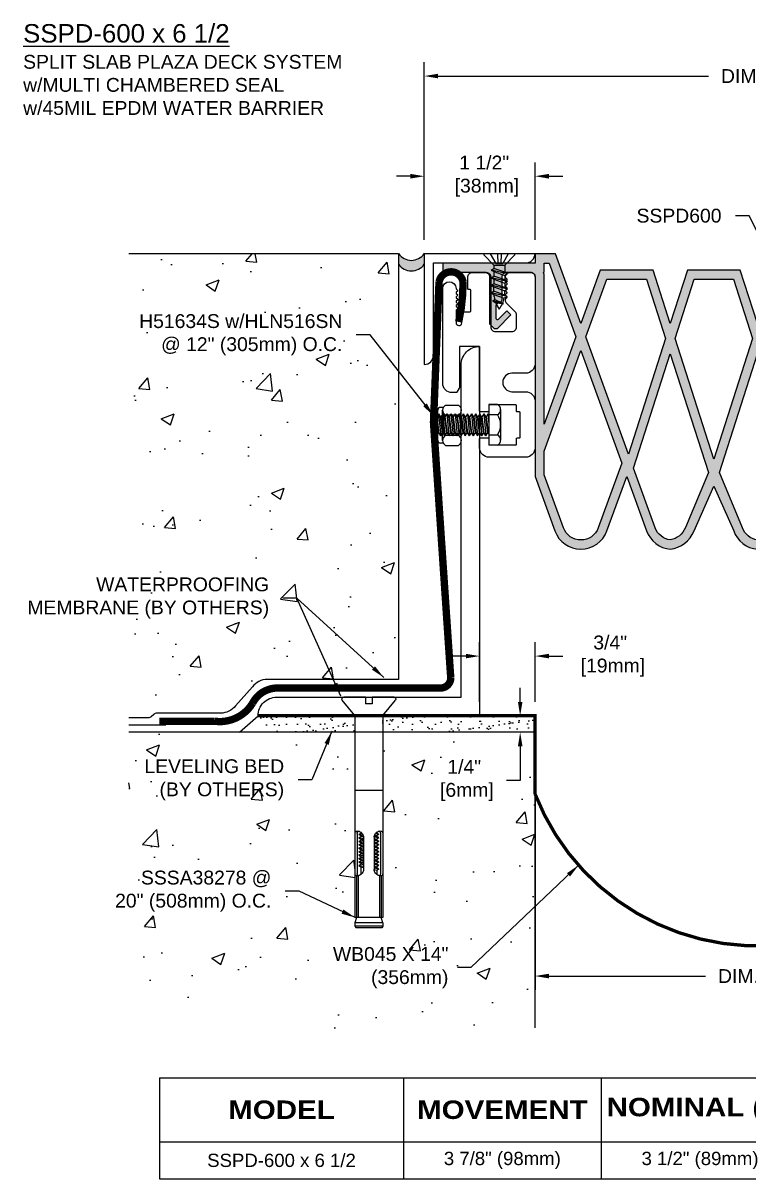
# Model space of a CAD drawing. Header units: inches. Extents: x -1.4 to 47.3, y -12.5 to 3.3.
# Drawn here: x -1.43 to 8.4, y -12.53 to 3.12 of the extents above; entities that cross this region are included whole.
import ezdxf

# ---------------------------------------------------------------- set-up
doc = ezdxf.new("R2010")
doc.units = ezdxf.units.IN
doc.header["$MEASUREMENT"] = 0
for name, color, linetype in [('Anchors', 4, 'Continuous'), ('Conditions', 1, 'Continuous'), ('Dimensions', 3, 'Continuous'), ('Fillers', 2, 'Continuous'), ('Metals', 7, 'Continuous'), ('Seal', 5, 'Continuous'), ('Text', 2, 'Continuous')]:
    doc.layers.add(name, color=color, linetype=linetype)
doc.styles.add('ARIAL', font='arial.ttf')
doc.dimstyles.new('Arial', dxfattribs={"dimscale": 1.5, "dimtxt": 0.125, "dimasz": 0.125, "dimexe": 0.125, "dimexo": 0.125, "dimgap": 0.125, "dimtad": 0, "dimtih": 1, "dimtoh": 1, "dimdec": 4, "dimzin": 0, "dimdsep": 46, "dimlunit": 4, "dimtxsty": 'ARIAL', "dimcen": 0.125, "dimadec": 0, "dimazin": 0, "dimtfac": 1, "dimtdec": 4, "dimtofl": 0, "dimtmove": 0, "dimatfit": 3, "dimfxl": 0, "dimfrac": 2, "dimtolj": 1, "dimtzin": 0, "dimarcsym": 0})
pattern_1 = [(37.5, (-4.8217, -10.52077), (-0.0062993, 0.1926824), [0, -0.152, 0, -0.17, 0, -0.1625]), (7.5, (-4.8217, -10.52077), (0.1769777, 0.2822146), [0, -0.082, 0, -0.137, 0, -0.0525]), (327.5, (-4.9447, -10.52077), (0.3114142, 0.000566), [0, -0.05, 0, -0.18, 0, -0.235]), (317.5, (-4.9447, -10.52077), (0.3006127, 0.0877676), [0, -0.025, 0, -0.118, 0, -0.135])]

# ---------------------------------------------------------------- blocks, each defined once
blk = doc.blocks.new('PLZ1')
blk.add_lwpolyline([(0.265, 0, -0.414214), (0.275, -0.01), (0.275, -0.56, 0.131652), (0.276, -0.565), (0.308, -0.62, 0.267949), (0.317, -0.625), (0.375, -0.625, 0.414214), (0.5, -0.5), (0.5, 0.785, 1), (0.32, 0.785, -0.198912), (0.317, 0.778), (0.301, 0.762, 0.414214), (0.301, 0.748), (0.317, 0.732, -0.198912), (0.32, 0.725, -0.198912), (0.317, 0.718), (0.301, 0.702, 0.414214), (0.301, 0.688), (0.317, 0.672, -0.198912), (0.32, 0.665, -0.198912), (0.317, 0.658), (0.301, 0.642, 0.414214), (0.301, 0.628), (0.317, 0.612, -0.198912), (0.32, 0.605, -0.198912), (0.317, 0.598), (0.301, 0.582, 0.414214), (0.301, 0.568), (0.317, 0.552, -0.198912), (0.32, 0.545, -0.198912), (0.317, 0.538), (0.301, 0.522, 0.414214), (0.301, 0.508), (0.317, 0.492, -0.198912), (0.32, 0.485), (0.32, 0.322, -0.93609), (0.24, 0.317), (0.221, 0.461, 0.376062), (0.211, 0.47), (0.13, 0.47, -0.414214), (0.12, 0.48), (0.12, 0.76, -0.414214), (0.13, 0.77), (0.15, 0.77, 0.414214), (0.16, 0.78), (0.16, 0.937, 0.414214), (0.097, 1), (-0.088, 1, 0.414214), (-0.15, 0.937), (-0.15, 0.262, -0.414214), (-0.213, 0.2), (-0.438, 0.2, -0.414214), (-0.5, 0.262), (-0.5, 0.424, -0.198912), (-0.482, 0.468), (-0.368, 0.582, 0.198912), (-0.35, 0.626), (-0.35, 0.637, 0.198912), (-0.353, 0.645), (-0.369, 0.66, -0.414214), (-0.369, 0.675), (-0.353, 0.69, 0.198912), (-0.35, 0.697, 0.198912), (-0.353, 0.705), (-0.369, 0.72, -0.414214), (-0.369, 0.735), (-0.353, 0.75, 0.198912), (-0.35, 0.757, 0.198912), (-0.353, 0.765), (-0.369, 0.78, -0.414214), (-0.369, 0.795), (-0.353, 0.81, 0.198912), (-0.35, 0.817, 0.198912), (-0.353, 0.825), (-0.369, 0.84, -0.414214), (-0.369, 0.855), (-0.353, 0.87, 0.198912), (-0.35, 0.877, 0.198912), (-0.353, 0.885), (-0.369, 0.9, -0.414214), (-0.369, 0.915), (-0.353, 0.93, 0.198912), (-0.35, 0.937, 0.414214), (-0.413, 1), (-0.688, 1, 0.414214), (-0.75, 0.937), (-0.75, -0.238, 0.414214), (-0.625, -0.363), (-0.438, -0.363, -1), (-0.438, -0.613), (-0.625, -0.613, 0.414214), (-0.75, -0.737), (-0.75, -1.375, 0.414214), (-0.625, -1.5), (-0.125, -1.5, 0.414214), (0, -1.375), (0, -1.248, 0.414214), (-0.01, -1.238), (-0.115, -1.238, 0.414214), (-0.125, -1.248), (-0.125, -1.323, -0.414214), (-0.135, -1.333), (-0.49, -1.333, -0.414214), (-0.5, -1.323), (-0.5, -1.248, 0.414214), (-0.51, -1.238), (-0.54, -1.238, -0.414214), (-0.55, -1.228), (-0.55, -0.898, -0.414214), (-0.54, -0.888), (-0.51, -0.888, 0.414214), (-0.5, -0.878), (-0.5, -0.803, -0.414214), (-0.49, -0.793), (-0.135, -0.793, -0.414214), (-0.125, -0.803), (-0.125, -0.878, 0.414214), (-0.115, -0.888), (-0.01, -0.888, 0.414214), (0, -0.878), (0, -0.01, -0.414214), (0.01, 0)], format="xyb", close=True)
blk = doc.blocks.new('*D4')
at = {"layer": 'Defpoints', "color": 0}
for p in [(4, 1.049), (4, 0), (5.5, 0)]:
    blk.add_point(p, dxfattribs=at)
at = {"layer": 'Dimensions', "color": 0, "lineweight": -2}
for p, q in [((4, 0.187), (4, 1.236)), ((5.5, 0.187), (5.5, 1.236)), ((3.812, 1.049), (3.625, 1.049)), ((5.687, 1.049), (5.875, 1.049))]:
    blk.add_line(p, q, dxfattribs=at)
at = {"layer": 'Dimensions', "color": 0}
for points in [[(3.812, 1.08), (3.812, 1.017), (4, 1.049)], [(5.687, 1.08), (5.687, 1.017), (5.5, 1.049)]]:
    blk.add_solid(points, dxfattribs=at)
at = {"layer": 'Dimensions', "color": 0, "insert": (4.812, 1.049), "char_height": 0.1875, "attachment_point": 5, "style": 'ARIAL'}
blk.add_mtext('\\A1;1 1/2"\\P [38mm]', dxfattribs=at)
blk = doc.blocks.new('SSSA38278')
for p, q in [((-0.341, 0), (-0.045, 0)), ((-0.045, 0), (-0.045, -0.09)), ((0.045, 0), (0.341, 0)), ((0.045, 0), (0.045, -0.09)), ((-0.191, -0.246), (-0.36, -0.039)), ((-0.045, -0.09), (0.045, -0.09)), ((0.191, -0.246), (0.36, -0.039)), ((-0.187, -0.256), (-0.187, -2.982)), ((0.188, -0.256), (0.188, -2.982)), ((-0.187, -1.262), (0.188, -1.262)), ((-0.157, -1.843), (-0.157, -2.387)), ((-0.135, -1.857), (-0.108, -1.84)), ((-0.135, -1.857), (-0.089, -1.849)), ((-0.135, -1.857), (-0.108, -1.873)), ((-0.108, -1.83), (-0.108, -1.84)), ((-0.108, -1.84), (-0.098, -1.838)), ((-0.078, -1.867), (-0.108, -1.873)), ((-0.108, -1.873), (-0.108, -1.887)), ((0.108, -1.873), (0.072, -1.881)), ((0.078, -1.867), (0.135, -1.857)), ((0.093, -1.844), (0.108, -1.84)), ((0.108, -1.83), (0.108, -1.84)), ((0.135, -1.857), (0.108, -1.84)), ((0.135, -1.857), (0.108, -1.873)), ((0.108, -1.873), (0.108, -1.887)), ((0.158, -1.843), (0.158, -2.387)), ((-0.135, -1.904), (-0.108, -1.887)), ((-0.135, -1.904), (-0.071, -1.893)), ((-0.135, -1.904), (-0.108, -1.92)), ((-0.135, -1.951), (-0.108, -1.934)), ((-0.135, -1.951), (-0.07, -1.94)), ((-0.135, -1.951), (-0.108, -1.967)), ((-0.135, -1.998), (-0.108, -1.981)), ((-0.135, -1.998), (-0.07, -1.986)), ((-0.135, -1.998), (-0.108, -2.014)), ((-0.135, -2.044), (-0.108, -2.028)), ((-0.135, -2.044), (-0.07, -2.033)), ((-0.108, -1.887), (-0.073, -1.88)), ((-0.07, -1.912), (-0.108, -1.92)), ((-0.108, -1.92), (-0.108, -1.934)), ((-0.108, -1.934), (-0.07, -1.926)), ((-0.07, -1.959), (-0.108, -1.967)), ((-0.108, -1.967), (-0.108, -1.981)), ((-0.108, -1.981), (-0.07, -1.973)), ((-0.07, -2.006), (-0.108, -2.014)), ((-0.108, -2.014), (-0.108, -2.028)), ((-0.108, -2.028), (-0.07, -2.02)), ((-0.07, -1.896), (-0.07, -2.334)), ((0.071, -1.895), (0.108, -1.887)), ((0.071, -1.896), (0.071, -2.334)), ((0.071, -1.915), (0.135, -1.904)), ((0.071, -1.915), (0.135, -1.904)), ((0.108, -1.92), (0.071, -1.928)), ((0.071, -1.942), (0.108, -1.934)), ((0.071, -1.962), (0.135, -1.951)), ((0.108, -1.967), (0.071, -1.975)), ((0.071, -1.989), (0.108, -1.981)), ((0.071, -2.009), (0.135, -1.998)), ((0.108, -2.014), (0.071, -2.022)), ((0.071, -2.036), (0.108, -2.028)), ((0.135, -1.904), (0.108, -1.887)), ((0.135, -1.904), (0.108, -1.92)), ((0.108, -1.92), (0.108, -1.934)), ((0.135, -1.951), (0.108, -1.934)), ((0.135, -1.951), (0.108, -1.967)), ((0.108, -1.967), (0.108, -1.981)), ((0.135, -1.998), (0.108, -1.981)), ((0.135, -1.998), (0.108, -2.014)), ((0.108, -2.014), (0.108, -2.028)), ((0.135, -2.044), (0.108, -2.028)), ((-0.135, -2.044), (-0.108, -2.061)), ((-0.135, -2.091), (-0.108, -2.075)), ((-0.135, -2.091), (-0.07, -2.08)), ((-0.135, -2.091), (-0.108, -2.108)), ((-0.135, -2.138), (-0.108, -2.122)), ((-0.135, -2.138), (-0.07, -2.127)), ((-0.135, -2.138), (-0.108, -2.155)), ((-0.135, -2.185), (-0.108, -2.169)), ((-0.135, -2.185), (-0.07, -2.174)), ((-0.135, -2.185), (-0.108, -2.202)), ((-0.07, -2.053), (-0.108, -2.061)), ((-0.108, -2.061), (-0.108, -2.075)), ((-0.108, -2.075), (-0.07, -2.067)), ((-0.07, -2.1), (-0.108, -2.108)), ((-0.108, -2.108), (-0.108, -2.122)), ((-0.108, -2.122), (-0.07, -2.114)), ((-0.07, -2.147), (-0.108, -2.155)), ((-0.108, -2.155), (-0.108, -2.169)), ((-0.108, -2.169), (-0.07, -2.16)), ((0.071, -2.056), (0.135, -2.044)), ((0.108, -2.061), (0.071, -2.069)), ((0.071, -2.083), (0.108, -2.075)), ((0.071, -2.103), (0.135, -2.091)), ((0.108, -2.108), (0.071, -2.116)), ((0.071, -2.13), (0.108, -2.122)), ((0.071, -2.149), (0.135, -2.138)), ((0.108, -2.155), (0.071, -2.163)), ((0.071, -2.177), (0.108, -2.169)), ((0.071, -2.196), (0.135, -2.185)), ((0.135, -2.044), (0.108, -2.061)), ((0.108, -2.061), (0.108, -2.075)), ((0.135, -2.091), (0.108, -2.075)), ((0.135, -2.091), (0.108, -2.108)), ((0.108, -2.108), (0.108, -2.122)), ((0.135, -2.138), (0.108, -2.122)), ((0.135, -2.138), (0.108, -2.155)), ((0.108, -2.155), (0.108, -2.169)), ((0.135, -2.185), (0.108, -2.169)), ((0.135, -2.185), (0.108, -2.202)), ((-0.135, -2.232), (-0.108, -2.215)), ((-0.135, -2.232), (-0.07, -2.221)), ((-0.135, -2.232), (-0.108, -2.248)), ((-0.135, -2.279), (-0.108, -2.262)), ((-0.135, -2.279), (-0.07, -2.268)), ((-0.135, -2.279), (-0.108, -2.295)), ((-0.135, -2.326), (-0.108, -2.309)), ((-0.135, -2.326), (-0.07, -2.315)), ((-0.135, -2.326), (-0.108, -2.342)), ((-0.07, -2.193), (-0.108, -2.202)), ((-0.108, -2.202), (-0.108, -2.215)), ((-0.108, -2.215), (-0.07, -2.207)), ((-0.07, -2.24), (-0.108, -2.248)), ((-0.108, -2.248), (-0.108, -2.262)), ((-0.108, -2.262), (-0.07, -2.254)), ((-0.07, -2.287), (-0.108, -2.295)), ((-0.108, -2.295), (-0.108, -2.309)), ((-0.108, -2.309), (-0.07, -2.301)), ((-0.07, -2.334), (-0.108, -2.342)), ((-0.108, -2.342), (-0.108, -2.401)), ((0.108, -2.202), (0.071, -2.21)), ((0.071, -2.224), (0.108, -2.215)), ((0.071, -2.243), (0.135, -2.232)), ((0.108, -2.248), (0.071, -2.257)), ((0.071, -2.27), (0.108, -2.262)), ((0.071, -2.29), (0.135, -2.279)), ((0.108, -2.295), (0.071, -2.303)), ((0.108, -2.202), (0.108, -2.215)), ((0.135, -2.232), (0.108, -2.215)), ((0.135, -2.232), (0.108, -2.248)), ((0.108, -2.248), (0.108, -2.262)), ((0.135, -2.279), (0.108, -2.262)), ((0.135, -2.279), (0.108, -2.295)), ((0.108, -2.295), (0.108, -2.401)), ((-0.166, -2.42), (-0.166, -2.982)), ((-0.143, -2.42), (-0.143, -2.982)), ((0.143, -2.42), (0.143, -2.982)), ((0.166, -2.42), (0.166, -2.982)), ((-0.187, -3.053), (-0.168, -2.982)), ((-0.187, -2.982), (0.188, -2.982)), ((-0.187, -3.053), (0.188, -3.053)), ((-0.187, -3.053), (-0.187, -3.099)), ((-0.187, -3.099), (0.188, -3.099)), ((-0.187, -3.099), (-0.174, -3.123)), ((-0.174, -3.123), (0.174, -3.123)), ((0.168, -2.982), (0.188, -3.053)), ((0.188, -3.099), (0.174, -3.123)), ((0.188, -3.053), (0.188, -3.099))]:
    blk.add_line(p, q)
for centre, radius, start, end in [((-0.341, -0.024), 0.0239, 90, 219.032), ((0.341, -0.024), 0.0239, 320.968, 90), ((-0.202, -0.256), 0.015, 0, 39.1666), ((0.203, -0.256), 0.015, 140.8334, 180), ((-0.159, -1.839), 0.0276, 135, 168.9394), ((-0.135, -1.843), 0.0524, 168.9394, 180), ((-0.159, -1.839), 0.0276, 101.0606, 135), ((-0.155, -1.863), 0.0524, 76.6123, 101.0606), ((-0.129, -1.839), 0.0276, 135, 168.9394), ((-0.105, -1.843), 0.0524, 168.9394, 180), ((-0.129, -1.839), 0.0276, 110.9085, 135), ((-0.161, -1.888), 0.0783, 59.3028, 76.6123), ((-0.179, -1.919), 0.114, 45, 59.3028), ((-0.179, -1.919), 0.114, 30.6972, 45), ((-0.148, -1.901), 0.0783, 13.3877, 30.6972), ((0.148, -1.901), 0.0783, 149.3028, 166.6123), ((0.179, -1.919), 0.114, 135, 149.3028), ((0.179, -1.919), 0.114, 120.6972, 135), ((0.161, -1.888), 0.0783, 103.3877, 120.6972), ((0.129, -1.839), 0.0276, 45, 69.0915), ((0.155, -1.863), 0.0524, 78.9394, 103.3877), ((0.129, -1.839), 0.0276, 11.0606, 45), ((0.105, -1.843), 0.0524, 360, 11.0606), ((0.159, -1.839), 0.0276, 45, 78.9394), ((0.159, -1.839), 0.0276, 11.0606, 45), ((0.135, -1.843), 0.0524, 0, 11.0606), ((-0.123, -1.895), 0.0524, 358.2993, 13.3877), ((0.123, -1.895), 0.0524, 166.6123, 181.7007), ((-0.123, -2.335), 0.0524, 346.6123, 1.7007), ((0.123, -2.335), 0.0524, 178.2993, 193.3877), ((-0.135, -2.387), 0.0524, 180, 191.0606), ((-0.159, -2.392), 0.0276, 191.0606, 225), ((-0.159, -2.392), 0.0276, 225, 258.9394), ((-0.155, -2.367), 0.0524, 258.9394, 283.3877), ((-0.105, -2.387), 0.0524, 180, 191.0606), ((-0.129, -2.392), 0.0276, 191.0606, 225), ((-0.129, -2.392), 0.0276, 225, 249.0915), ((-0.161, -2.342), 0.0783, 283.3877, 300.6972), ((-0.179, -2.311), 0.114, 300.6972, 315), ((-0.179, -2.311), 0.114, 315, 329.3028), ((-0.148, -2.329), 0.0783, 329.3028, 346.6123), ((0.148, -2.329), 0.0783, 193.3877, 210.6972), ((0.179, -2.311), 0.114, 210.6972, 225), ((0.179, -2.311), 0.114, 225, 239.3028), ((0.161, -2.342), 0.0783, 239.3028, 256.6123), ((0.129, -2.392), 0.0276, 290.9085, 315), ((0.155, -2.367), 0.0524, 256.6123, 281.0606), ((0.129, -2.392), 0.0276, 315, 348.9394), ((0.105, -2.387), 0.0524, 348.9394, 0), ((0.159, -2.392), 0.0276, 281.0606, 315), ((0.159, -2.392), 0.0276, 315, 348.9394), ((0.135, -2.387), 0.0524, 348.9394, 360)]:
    blk.add_arc(centre, radius, start, end)
blk = doc.blocks.new('*D2')
at = {"layer": 'Defpoints', "color": 0}
for p in [(13.022, 2.405), (4, 0), (13.022, 0)]:
    blk.add_point(p, dxfattribs=at)
at = {"layer": 'Dimensions', "color": 0, "lineweight": -2}
for p, q in [((4, 0.187), (4, 2.592)), ((13.022, 0.187), (13.022, 2.592)), ((4.187, 2.405), (7.847, 2.405)), ((12.835, 2.405), (9.176, 2.405))]:
    blk.add_line(p, q, dxfattribs=at)
at = {"layer": 'Dimensions', "color": 0}
for points in [[(4.187, 2.436), (4.187, 2.374), (4, 2.405)], [(12.835, 2.436), (12.835, 2.374), (13.022, 2.405)]]:
    blk.add_solid(points, dxfattribs=at)
at = {"layer": 'Dimensions', "color": 0, "insert": (8.511, 2.405), "char_height": 0.1875, "attachment_point": 5, "style": 'ARIAL'}
blk.add_mtext('\\A1;DIM. "B"', dxfattribs=at)
blk = doc.blocks.new('*D3')
at = {"layer": 'Defpoints', "color": 0}
for p in [(5.5, -7.103), (11.522, -7.103), (11.522, -9.78)]:
    blk.add_point(p, dxfattribs=at)
at = {"layer": 'Dimensions', "color": 0, "lineweight": -2}
for p, q in [((5.5, -7.29), (5.5, -9.968)), ((11.522, -7.29), (11.522, -9.968)), ((5.688, -9.78), (7.806, -9.78)), ((11.335, -9.78), (9.135, -9.78))]:
    blk.add_line(p, q, dxfattribs=at)
at = {"layer": 'Dimensions', "color": 0}
for points in [[(5.688, -9.749), (5.688, -9.811), (5.5, -9.78)], [(11.335, -9.749), (11.335, -9.811), (11.522, -9.78)]]:
    blk.add_solid(points, dxfattribs=at)
at = {"layer": 'Dimensions', "color": 0, "insert": (8.471, -9.78), "char_height": 0.1875, "attachment_point": 5, "style": 'ARIAL'}
blk.add_mtext('\\A1;DIM. "A"', dxfattribs=at)
blk = doc.blocks.new('*D5')
at = {"layer": 'Defpoints', "color": 0}
for p in [(5.299, -6.255), (5.5, -6.255), (5.5, -6.48)]:
    blk.add_point(p, dxfattribs=at)
at = {"layer": 'Dimensions', "color": 0, "lineweight": -2}
for p, q in [((5.299, -6.068), (5.299, -5.88)), ((5.313, -6.255), (5.112, -6.255)), ((5.313, -6.48), (5.112, -6.48)), ((5.299, -6.668), (5.299, -7.131)), ((5.299, -7.131), (5.112, -7.131))]:
    blk.add_line(p, q, dxfattribs=at)
at = {"layer": 'Dimensions', "color": 0}
for points in [[(5.268, -6.068), (5.33, -6.068), (5.299, -6.255)], [(5.268, -6.668), (5.33, -6.668), (5.299, -6.48)]]:
    blk.add_solid(points, dxfattribs=at)
at = {"layer": 'Dimensions', "color": 0, "insert": (4.541, -7.131), "char_height": 0.1875, "attachment_point": 5, "style": 'ARIAL'}
blk.add_mtext('\\A1;1/4"\\P [6mm]', dxfattribs=at)
blk = doc.blocks.new('*D6')
at = {"layer": 'Defpoints', "color": 0}
for p in [(4.75, -5.448), (4.75, -6.255), (5.5, -6.255)]:
    blk.add_point(p, dxfattribs=at)
at = {"layer": 'Dimensions', "color": 0, "lineweight": -2}
for p, q in [((4.75, -6.068), (4.75, -5.26)), ((5.5, -6.068), (5.5, -5.26)), ((4.563, -5.448), (4.375, -5.448)), ((5.688, -5.448), (5.875, -5.448))]:
    blk.add_line(p, q, dxfattribs=at)
at = {"layer": 'Dimensions', "color": 0}
for points in [[(4.563, -5.417), (4.563, -5.479), (4.75, -5.448)], [(5.688, -5.417), (5.688, -5.479), (5.5, -5.448)]]:
    blk.add_solid(points, dxfattribs=at)
at = {"layer": 'Dimensions', "color": 0, "insert": (6.518, -5.448), "char_height": 0.1875, "attachment_point": 5, "style": 'ARIAL'}
blk.add_mtext('\\A1;3/4"\\P [19mm]', dxfattribs=at)
blk = doc.blocks.new('CSA3X5X14')
at = {"layer": 'Metals'}
blk.add_lwpolyline([(0.25, 4.75, 0.414214), (0, 5), (0, 0), (3, 0, 0.414214), (2.75, 0.25), (0.25, 0.25)], format="xyb", close=True, dxfattribs=at)
blk = doc.blocks.new('SSA112X112X18')
blk.add_lwpolyline([(0, 0), (-1.5, 0), (-1.5, -1.5, 0.414214), (-1.375, -1.375), (-1.375, -0.125), (-0.125, -0.125, 0.414214)], format="xyb", close=True)
blk = doc.blocks.new('FSM1434S')
for p, q in [((0.202, 0), (-0.202, 0)), ((-0.122, 0), (-0.046, -0.132)), ((-0.024, 0), (-0.019, -0.132)), ((0.024, 0), (0.019, -0.132)), ((0.122, 0), (0.046, -0.132)), ((-0.209, -0.016), (-0.075, -0.154)), ((-0.075, -0.154), (0.075, -0.154)), ((-0.075, -0.154), (-0.075, -0.2)), ((-0.046, -0.132), (0.046, -0.132)), ((0.209, -0.016), (0.075, -0.154)), ((0.075, -0.154), (0.075, -0.251)), ((-0.112, -0.221), (-0.075, -0.2)), ((0.113, -0.273), (-0.112, -0.221)), ((-0.112, -0.221), (-0.075, -0.243)), ((-0.112, -0.325), (-0.075, -0.303)), ((0.075, -0.251), (-0.075, -0.2)), ((-0.075, -0.243), (-0.075, -0.246)), ((-0.075, -0.243), (-0.075, -0.303)), ((-0.075, -0.243), (0.075, -0.295)), ((0.075, -0.354), (-0.075, -0.303)), ((0.113, -0.273), (0.075, -0.251)), ((0.113, -0.273), (0.075, -0.295)), ((0.075, -0.295), (0.075, -0.298)), ((0.075, -0.295), (0.075, -0.354)), ((0.113, -0.376), (-0.112, -0.325)), ((-0.112, -0.325), (-0.075, -0.346)), ((-0.112, -0.428), (-0.075, -0.406)), ((0.113, -0.479), (-0.112, -0.428)), ((-0.112, -0.428), (-0.075, -0.449)), ((-0.075, -0.346), (0.075, -0.398)), ((-0.075, -0.346), (-0.075, -0.406)), ((0.075, -0.458), (-0.075, -0.406)), ((-0.075, -0.509), (-0.075, -0.449)), ((-0.075, -0.449), (0.075, -0.501)), ((0.113, -0.376), (0.075, -0.354)), ((0.113, -0.376), (0.075, -0.398)), ((0.075, -0.398), (0.075, -0.458)), ((0.113, -0.479), (0.075, -0.458)), ((-0.112, -0.531), (-0.075, -0.509)), ((0.105, -0.581), (-0.112, -0.531)), ((-0.112, -0.531), (-0.075, -0.553)), ((-0.089, -0.64), (-0.063, -0.619)), ((0.073, -0.56), (-0.075, -0.509)), ((-0.075, -0.553), (0.067, -0.602)), ((0.058, -0.681), (-0.063, -0.619)), ((0.105, -0.581), (0.067, -0.602)), ((0.105, -0.581), (0.073, -0.56)), ((0.113, -0.479), (0.075, -0.501)), ((0.075, -0.524), (0.075, -0.501)), ((0.058, -0.681), (-0.089, -0.64)), ((-0.089, -0.64), (-0.051, -0.661)), ((-0.051, -0.661), (0.058, -0.681))]:
    blk.add_line(p, q)
for centre, radius, start, end in [((-0.202, -0.01), 0.0096, 90, 224.3206), ((0.202, -0.01), 0.0096, 315.6794, 90), ((0.298, -0.526), 0.373, 184.1974, 194.4309), ((-0.298, -0.526), 0.373, 336.5004, 348.2654), ((-0.298, -0.526), 0.373, 354.6624, 0.1882), ((0.298, -0.526), 0.373, 201.2487, 216.9667), ((-0.298, -0.526), 0.373, 323.0333, 335.8104)]:
    blk.add_arc(centre, radius, start, end)
blk = doc.blocks.new('Sealant')
blk.add_hatch(color=253).paths.add_polyline_path([(0, 0, -0.522486), (-0.347, 0), (-0.347, -0.143, 0.522486), (0, -0.143)])
for centre in [(-0.174, 0.121), (-0.174, -0.022)]:
    blk.add_arc(centre, 0.211, 214.8271, 325.1729)
blk = doc.blocks.new('HLN516SN')
for p, q in [((-0.205, 0.32), (0.205, 0.32)), ((-0.274, 0.213), (-0.274, 0.04)), ((-0.242, 0.244), (-0.242, 0.283)), ((-0.205, 0.253), (0.205, 0.253)), ((-0.137, 0.04), (-0.137, 0.213)), ((0.137, 0.04), (0.137, 0.213)), ((0.242, 0.244), (0.242, 0.283)), ((0.274, 0.213), (0.274, 0.04)), ((-0.205, 0), (0.205, 0))]:
    blk.add_line(p, q)
for centre, radius, start, end in [((-0.205, 0.283), 0.037, 90, 180), ((0.205, 0.283), 0.037, 0, 90), ((-0.205, 0.175), 0.0783, 29.0208, 150.9792), ((0, 0.001), 0.253, 57.1911, 122.8089), ((0.205, 0.175), 0.0783, 29.0208, 150.9792), ((-0.205, 0.078), 0.0783, 209.0208, 330.9792), ((0, 0.253), 0.253, 237.1911, 302.8089), ((0.205, 0.078), 0.0783, 209.0208, 330.9792)]:
    blk.add_arc(centre, radius, start, end)
blk = doc.blocks.new('H51634S')
for p, q in [((-0.206, 0.158), (0.206, 0.158)), ((-0.275, 0.114), (-0.275, 0)), ((-0.275, 0), (0.275, 0)), ((-0.15, -0.013), (-0.127, 0)), ((-0.15, -0.013), (-0.008, 0)), ((-0.138, 0), (-0.138, 0.114)), ((0.124, 0), (0.113, -0.007)), ((0.137, 0), (0.137, 0.114)), ((0.275, 0.114), (0.275, 0)), ((-0.15, -0.013), (-0.113, -0.034)), ((-0.15, -0.069), (0.15, -0.041)), ((-0.15, -0.069), (-0.113, -0.047)), ((-0.15, -0.069), (-0.113, -0.09)), ((-0.15, -0.124), (0.15, -0.096)), ((-0.15, -0.124), (-0.113, -0.103)), ((-0.15, -0.124), (-0.113, -0.145)), ((-0.15, -0.18), (0.15, -0.152)), ((0.113, -0.007), (-0.113, -0.034)), ((-0.113, -0.047), (0.113, -0.02)), ((-0.113, -0.047), (-0.113, -0.034)), ((0.113, -0.062), (-0.113, -0.09)), ((-0.113, -0.103), (0.113, -0.075)), ((-0.113, -0.103), (-0.113, -0.09)), ((0.113, -0.118), (-0.113, -0.145)), ((-0.113, -0.159), (0.113, -0.131)), ((-0.113, -0.159), (-0.113, -0.145)), ((0.113, -0.02), (0.113, -0.007)), ((0.15, -0.041), (0.113, -0.02)), ((0.15, -0.041), (0.113, -0.062)), ((0.113, -0.075), (0.113, -0.062)), ((0.15, -0.096), (0.113, -0.075)), ((0.15, -0.096), (0.113, -0.118)), ((0.113, -0.131), (0.113, -0.118)), ((0.15, -0.152), (0.113, -0.131)), ((0.15, -0.152), (0.113, -0.173)), ((-0.15, -0.18), (-0.113, -0.159)), ((-0.15, -0.18), (-0.113, -0.201)), ((-0.15, -0.235), (0.15, -0.208)), ((-0.15, -0.235), (-0.113, -0.214)), ((-0.15, -0.235), (-0.113, -0.257)), ((-0.15, -0.291), (0.15, -0.263)), ((-0.15, -0.291), (-0.113, -0.27)), ((-0.15, -0.291), (-0.113, -0.312)), ((0.113, -0.173), (-0.113, -0.201)), ((-0.113, -0.214), (0.113, -0.186)), ((-0.113, -0.214), (-0.113, -0.201)), ((0.113, -0.229), (-0.113, -0.257)), ((-0.113, -0.27), (0.113, -0.242)), ((-0.113, -0.27), (-0.113, -0.257)), ((0.113, -0.284), (-0.113, -0.312)), ((-0.113, -0.325), (0.113, -0.297)), ((-0.113, -0.325), (-0.113, -0.312)), ((0.113, -0.186), (0.113, -0.173)), ((0.15, -0.208), (0.113, -0.186)), ((0.15, -0.208), (0.113, -0.229)), ((0.113, -0.242), (0.113, -0.229)), ((0.15, -0.263), (0.113, -0.242)), ((0.15, -0.263), (0.113, -0.284)), ((0.113, -0.297), (0.113, -0.284)), ((0.15, -0.319), (0.113, -0.297)), ((-0.15, -0.346), (0.15, -0.319)), ((-0.15, -0.346), (-0.113, -0.325)), ((-0.15, -0.346), (-0.113, -0.368)), ((-0.15, -0.402), (0.15, -0.374)), ((-0.15, -0.402), (-0.113, -0.381)), ((-0.15, -0.402), (-0.113, -0.423)), ((-0.15, -0.458), (0.15, -0.43)), ((-0.15, -0.458), (-0.113, -0.436)), ((-0.15, -0.458), (-0.113, -0.479)), ((0.113, -0.34), (-0.113, -0.368)), ((-0.113, -0.381), (0.113, -0.353)), ((-0.113, -0.381), (-0.113, -0.368)), ((0.113, -0.395), (-0.113, -0.423)), ((-0.113, -0.436), (0.113, -0.409)), ((-0.113, -0.436), (-0.113, -0.423)), ((0.113, -0.451), (-0.113, -0.479)), ((-0.113, -0.492), (0.113, -0.464)), ((0.15, -0.319), (0.113, -0.34)), ((0.113, -0.353), (0.113, -0.34)), ((0.15, -0.374), (0.113, -0.353)), ((0.15, -0.374), (0.113, -0.395)), ((0.113, -0.409), (0.113, -0.395)), ((0.15, -0.43), (0.113, -0.409)), ((0.15, -0.43), (0.113, -0.451)), ((0.113, -0.464), (0.113, -0.451)), ((0.15, -0.485), (0.113, -0.464)), ((-0.15, -0.513), (0.15, -0.485)), ((-0.15, -0.513), (-0.113, -0.492)), ((-0.15, -0.513), (-0.113, -0.534)), ((-0.15, -0.569), (0.15, -0.541)), ((-0.15, -0.569), (-0.113, -0.547)), ((-0.15, -0.569), (-0.113, -0.59)), ((-0.15, -0.624), (0.15, -0.596)), ((-0.15, -0.624), (-0.113, -0.603)), ((-0.15, -0.624), (-0.113, -0.645)), ((-0.113, -0.492), (-0.113, -0.479)), ((0.113, -0.507), (-0.113, -0.534)), ((-0.113, -0.547), (0.113, -0.52)), ((-0.113, -0.547), (-0.113, -0.534)), ((0.113, -0.562), (-0.113, -0.59)), ((-0.113, -0.603), (0.113, -0.575)), ((-0.113, -0.603), (-0.113, -0.59)), ((0.113, -0.618), (-0.113, -0.645)), ((0.15, -0.485), (0.113, -0.507)), ((0.113, -0.52), (0.113, -0.507)), ((0.15, -0.541), (0.113, -0.52)), ((0.15, -0.541), (0.113, -0.562)), ((0.113, -0.575), (0.113, -0.562)), ((0.15, -0.596), (0.113, -0.575)), ((0.15, -0.596), (0.113, -0.618)), ((0.113, -0.631), (0.113, -0.618)), ((-0.15, -0.68), (0.15, -0.652)), ((-0.15, -0.68), (-0.113, -0.659)), ((-0.15, -0.68), (-0.113, -0.701)), ((-0.15, -0.735), (0.15, -0.708)), ((-0.15, -0.735), (-0.113, -0.714)), ((-0.15, -0.735), (-0.124, -0.75)), ((-0.124, -0.75), (0.06, -0.75)), ((-0.113, -0.659), (0.113, -0.631)), ((-0.113, -0.659), (-0.113, -0.645)), ((0.113, -0.673), (-0.113, -0.701)), ((-0.113, -0.714), (0.113, -0.686)), ((-0.113, -0.714), (-0.113, -0.701)), ((0.113, -0.729), (-0.06, -0.75)), ((0.113, -0.729), (0.06, -0.75)), ((0.15, -0.652), (0.113, -0.631)), ((0.15, -0.652), (0.113, -0.673)), ((0.113, -0.686), (0.113, -0.673)), ((0.15, -0.708), (0.113, -0.686)), ((0.15, -0.708), (0.113, -0.729))]:
    blk.add_line(p, q)
for centre, radius, start, end in [((-0.206, 0.083), 0.0757, 24.7615, 155.2385), ((0, -0.078), 0.237, 54.5107, 125.4893), ((0.206, 0.083), 0.0757, 24.7615, 155.2385)]:
    blk.add_arc(centre, radius, start, end)
for p in [(-0.113, -0.047), (-0.113, -0.103), (-0.113, -0.159), (-0.113, -0.214), (-0.113, -0.27), (-0.113, -0.325), (-0.113, -0.381), (-0.113, -0.436), (-0.113, -0.492), (-0.113, -0.547), (-0.113, -0.603), (-0.113, -0.659), (-0.113, -0.714)]:
    blk.add_point(p)
blk = doc.blocks.new('*T20')
at = {"layer": 'Text', "color": 0, "linetype": 'ByBlock', "lineweight": -2}
for p, q in [((0, 0), (17.064, 0)), ((0, 0), (0, -1.369)), ((3.302, 0), (3.302, -1.369)), ((5.98, 0), (5.98, -1.369)), ((8.657, 0), (8.657, -1.369)), ((11.334, 0), (11.334, -1.369)), ((14.011, 0), (14.011, -1.369)), ((17.064, 0), (17.064, -1.369)), ((0, -0.869), (17.064, -0.869)), ((0, -1.369), (17.064, -1.369))]:
    blk.add_line(p, q, dxfattribs=at)
at = {"layer": 'Text', "color": 0, "attachment_point": 5, "style": 'ARIAL'}
for s, insert, char_height, width in [('{\\fArial Black|b0|i0|c0|p34;MODEL}', (1.651, -0.434), 0.25, 3.18226), ('{\\fArial Black|b0|i0|c0|p34;MOVEMENT}', (4.641, -0.434), 0.25, 2.55726), ('{\\fArial Black|b0|i0|c0|p34;NOMINAL (A)}', (7.318, -0.434), 0.25, 2.55726), ('{\\fArial Black|b0|i0|c0|p34;MIN (A)}', (9.995, -0.434), 0.25, 2.55726), ('{\\fArial Black|b0|i0|c0|p34;MAX (A)}', (12.673, -0.434), 0.25, 2.55726), ('DIM B.', (15.537, -0.434), 0.25, 2.93226), ('SSPD-600 x 6 1/2', (1.651, -1.119), 0.18, 3.18226), ('3 7/8" (98mm)', (4.641, -1.119), 0.18, 2.55726), ('3 1/2" (89mm)', (7.318, -1.119), 0.18, 2.55726), ('2 1/8" (54mm)', (9.995, -1.119), 0.18, 2.55726), ('6" (152mm)', (12.673, -1.119), 0.18, 2.55726), ('6 1/2" (165mm)', (15.537, -1.119), 0.18, 2.93226)]:
    blk.add_mtext(s, dxfattribs=dict(at, insert=insert, char_height=char_height, width=width))
blk = doc.blocks.new('SSPD600')
h = blk.add_hatch(color=256)
h.paths.add_polyline_path([(3.314, 0.03), (3.082, -0.694), (2.85, 0.03), (2.134, 0.03), (1.871, -0.694), (1.528, 0.25), (1.25, 0.25), (1.25, 0.125), (0, 0.125), (0, 0), (0.571, 0, -0.414214), (0.634, -0.063), (0.634, -0.697), (0.697, -0.76), (0.742, -0.76), (0.924, -0.578), (0.868, -0.521), (0.75, -0.639, -0.668179), (0.724, -0.629), (0.724, -0.45, -0.414214), (0.764, -0.41, 0.414214), (0.804, -0.37), (0.804, -0.063, -0.414214), (0.867, 0), (1.187, 0, -0.414214), (1.25, -0.063), (1.25, -2.765), (1.519, -3.503, 0.315299), (1.871, -3.75, 0.315299), (2.223, -3.503), (2.492, -2.765), (2.761, -3.503, 0.292514), (3.082, -3.749, 0.274694), (3.403, -3.503), (3.671, -2.898), (3.94, -3.503, 0.292514), (4.261, -3.749, 0.298466), (4.582, -3.503), (4.851, -2.898), (5.12, -3.503, 0.292514), (5.441, -3.749, 0.264013), (5.762, -3.503), (6.03, -2.765), (6.299, -3.503, 0.315299), (6.651, -3.75, 0.315299), (7.004, -3.503), (7.272, -2.765), (7.272, -0.063, -0.414214), (7.335, 0), (7.655, 0, -0.414214), (7.718, -0.063), (7.718, -0.37, 0.414214), (7.758, -0.41, -0.414214), (7.798, -0.45), (7.798, -0.629, -0.668179), (7.773, -0.639), (7.655, -0.521), (7.598, -0.578), (7.78, -0.76), (7.825, -0.76), (7.888, -0.697), (7.888, -0.063, -0.414214), (7.951, 0), (8.522, 0), (8.522, 0.125), (7.272, 0.125), (7.272, 0.25), (6.995, 0.25), (6.651, -0.694), (6.388, 0.03), (5.673, 0.03), (5.441, -0.694), (5.209, 0.03), (4.493, 0.03), (4.261, -0.694), (4.029, 0.03)])
h.paths.add_polyline_path([(3.938, -0.095), (4.196, -0.898), (3.671, -2.532), (3.147, -0.898), (3.405, -0.095)], flags=16)
h.paths.add_polyline_path([(3.016, -0.898), (2.515, -2.462), (1.938, -0.876), (2.222, -0.095), (2.758, -0.095)], flags=16)
h.paths.add_polyline_path([(4.585, -0.095), (5.117, -0.095), (5.375, -0.898), (4.851, -2.532), (4.327, -0.898)], flags=16)
h.paths.add_polyline_path([(3.082, -1.103), (3.597, -2.71), (3.286, -3.458, -0.260324), (3.08, -3.623, -0.279008), (2.878, -3.461), (2.584, -2.653)], flags=16)
h.paths.add_polyline_path([(4.261, -1.103), (4.777, -2.71), (4.465, -3.461, -0.288275), (4.262, -3.623, -0.281903), (4.058, -3.461), (3.746, -2.71)], flags=16)
h.paths.add_polyline_path([(1.804, -0.876), (1.375, -2.056), (1.375, -0.063, 0.085638), (1.364, 0), (1.375, 0), (1.375, 0.125), (1.44, 0.125)], flags=16)
h.paths.add_polyline_path([(5.764, -0.095), (6.301, -0.095), (6.585, -0.876), (6.03, -2.4), (6.008, -2.462), (5.506, -0.898)], flags=16)
h.paths.add_polyline_path([(1.871, -1.059), (2.425, -2.583), (2.106, -3.461, -0.315299), (1.871, -3.625, -0.315299), (1.636, -3.461), (1.375, -2.743), (1.375, -2.422)], flags=16)
h.paths.add_polyline_path([(5.441, -1.103), (5.938, -2.653), (5.646, -3.457, -0.248103), (5.438, -3.623, -0.277706), (5.237, -3.461), (4.925, -2.71)], flags=16)
h.paths.add_polyline_path([(6.651, -1.059), (7.147, -2.422), (7.147, -2.743), (6.886, -3.461, -0.315299), (6.651, -3.625, -0.315299), (6.417, -3.461), (6.097, -2.583)], flags=16)
h.paths.add_polyline_path([(6.718, -0.876), (7.082, 0.125), (7.147, 0.125), (7.147, 0), (7.158, 0, 0.085638), (7.147, -0.063), (7.147, -2.056)], flags=16)
for points in [[(7.272, -0.063, -0.414214), (7.335, 0), (7.655, 0, -0.414214), (7.718, -0.063), (7.718, -0.37, 0.414214), (7.758, -0.41, -0.414214), (7.798, -0.45), (7.798, -0.629, -0.668179), (7.773, -0.639), (7.655, -0.521), (7.598, -0.578), (7.78, -0.76), (7.825, -0.76), (7.888, -0.697), (7.888, -0.063, -0.414214), (7.951, 0), (8.522, 0), (8.522, 0.125), (7.272, 0.125), (7.272, 0.25), (6.995, 0.25), (6.651, -0.694), (6.388, 0.03), (5.673, 0.03), (5.441, -0.694), (5.209, 0.03), (4.493, 0.03), (4.261, -0.694), (4.029, 0.03), (3.314, 0.03), (3.082, -0.694), (2.85, 0.03), (2.134, 0.03), (1.871, -0.694), (1.528, 0.25), (1.25, 0.25), (1.25, 0.125), (0, 0.125), (0, 0), (0.571, 0, -0.414214), (0.634, -0.063), (0.634, -0.697), (0.697, -0.76), (0.742, -0.76), (0.924, -0.578), (0.868, -0.521), (0.75, -0.639, -0.668179), (0.724, -0.629), (0.724, -0.45, -0.414214), (0.764, -0.41, 0.414214), (0.804, -0.37), (0.804, -0.063, -0.414214), (0.867, 0), (1.187, 0, -0.414214), (1.25, -0.063), (1.25, -2.765), (1.519, -3.503, 0.315299), (1.871, -3.75, 0.315299), (2.223, -3.503), (2.492, -2.765), (2.761, -3.503, 0.292514), (3.082, -3.749, 0.274694), (3.403, -3.503), (3.671, -2.898), (3.94, -3.503, 0.292514), (4.261, -3.749, 0.298466), (4.582, -3.503), (4.851, -2.898), (5.12, -3.503, 0.292514), (5.441, -3.749, 0.264013), (5.762, -3.503), (6.03, -2.765), (6.299, -3.503, 0.315299), (6.651, -3.75, 0.315299), (7.004, -3.503), (7.272, -2.765)], [(1.804, -0.876), (1.375, -2.056), (1.375, -0.063, 0.085638), (1.364, 0), (1.375, 0), (1.375, 0.125), (1.44, 0.125)], [(6.718, -0.876), (7.147, -2.056), (7.147, -0.063, -0.085638), (7.158, 0), (7.147, 0), (7.147, 0.125), (7.082, 0.125)], [(1.871, -1.059), (2.425, -2.583), (2.106, -3.461, -0.315299), (1.871, -3.625, -0.315299), (1.636, -3.461), (1.375, -2.743), (1.375, -2.422)], [(6.651, -1.059), (6.097, -2.583), (6.417, -3.461, 0.315299), (6.651, -3.625, 0.315299), (6.886, -3.461), (7.147, -2.743), (7.147, -2.422)], [(3.082, -1.103), (3.597, -2.71), (3.286, -3.458, -0.260324), (3.08, -3.623, -0.279008), (2.878, -3.461), (2.584, -2.653)], [(4.261, -1.103), (4.777, -2.71), (4.465, -3.461, -0.288275), (4.262, -3.623, -0.281903), (4.058, -3.461), (3.746, -2.71)], [(5.441, -1.103), (5.938, -2.653), (5.646, -3.457, -0.248103), (5.438, -3.623, -0.277706), (5.237, -3.461), (4.925, -2.71)]]:
    blk.add_lwpolyline(points, format="xyb", close=True)
for points in [[(2.222, -0.095), (2.758, -0.095), (3.016, -0.898), (2.515, -2.462), (1.938, -0.876)], [(3.147, -0.898), (3.405, -0.095), (3.938, -0.095), (4.196, -0.898), (3.671, -2.532)], [(4.327, -0.898), (4.585, -0.095), (5.117, -0.095), (5.375, -0.898), (4.851, -2.532)], [(5.506, -0.898), (5.764, -0.095), (6.301, -0.095), (6.585, -0.876), (6.03, -2.4), (6.008, -2.462)]]:
    blk.add_lwpolyline(points, close=True)

msp = doc.modelspace()

# ---------------------------------------------------------------- hatches: boundary and pattern name
at = {"layer": 'Conditions'}
h = msp.add_hatch(dxfattribs=at)
h.set_pattern_fill('AR-CONC', color=256, scale=0.25, style=0)
h.set_pattern_definition([(50, (-4.9557, -12.4823), (1.79315, -0.15688), [0.1875, -2.0625]), (355, (-4.9557, -12.4823), (-0.34688, 1.88048), [0.15, -1.65]), (100.4514, (-4.8063, -12.4954), (1.44627, 1.7236), [0.15935, -1.75286]), (46.184, (-4.9557, -11.9823), (2.6681, -0.4138), [0.28125, -3.09375]), (96.636, (-4.7334, -12.0168), (2.33666, 2.4353), [0.23903, -2.62928]), (351.184, (-4.9557, -11.9823), (2.33665, 2.4353), [0.225, -2.475]), (21, (-4.7057, -12.1073), (1.49227, -1.00655), [0.1875, -2.0625]), (326, (-4.7057, -12.1073), (0.60829, 1.81288), [0.15, -1.65]), (71.451, (-4.5814, -12.1912), (2.10056, 0.80633), [0.15935, -1.75286]), (37.5, (-4.95574, -12.4823), (0.0304, 0.832235), [0, -1.63, 0, -1.675, 0, -1.65625]), (7.5, (-4.9557, -12.4823), (0.657674, 0.98603), [0, -0.955, 0, -1.5925, 0, -0.63125]), (327.5, (-5.51324, -12.4823), (1.334556, -0.056387), [0, -0.625, 0, -1.95, 0, -2.5875]), (317.5, (-5.7632, -12.4823), (1.457965, 0.25026), [0, -0.8125, 0, -1.295, 0, -1.8375])])
h.paths.add_polyline_path([(3.67527, 0), (0.02241, 0), (0.02241, -6.28486), (0.28357, -6.28486, 0.18626214), (0.32556, -6.26865), (0.3606, -6.23687, -0.18626214), (0.40259, -6.22067), (1.26519, -6.22067, 0.23633823), (1.46535, -6.12046), (1.69536, -5.86456, -0.23633823), (1.89551, -5.76435), (3.67527, -5.76435)])
h.paths.add_polyline_path([(17.02241, 0), (13.36955, 0), (13.36955, -5.76435), (15.14931, -5.76435, -0.23633823), (15.34946, -5.86456), (15.57947, -6.12046, 0.23633823), (15.77962, -6.22067), (16.66635, -6.22067), (16.71926, -6.26865, 0.18626214), (16.76124, -6.28486), (17.02241, -6.28486)])
h.paths.add_polyline_path([(0.15724, -0.76942), (2.9604, -0.76942), (2.9604, -1.42495), (0.15724, -1.42495)], flags=24)
h.paths.add_polyline_path([(-1.37058, -4.33395), (1.96873, -4.33395), (1.96873, -4.98947), (-1.37058, -4.98947)], flags=9)
h.paths.add_polyline_path([(13.93223, -3.46108), (15.10839, -3.46108), (15.10839, -3.74885), (13.93223, -3.74885)], flags=24)
h.paths.add_polyline_path([(14.00717, -0.74264), (14.65869, -0.74264), (14.65869, -1.02466), (14.00717, -1.02466)], flags=24)
h.paths.add_polyline_path([(14.02123, -1.4424), (16.02874, -1.4424), (16.02874, -1.73004), (14.02123, -1.73004)], flags=24)
h = msp.add_hatch(dxfattribs=at)
h.set_pattern_fill('AR-SAND', color=256, scale=0.1, style=0)
h.set_pattern_definition(pattern_1)
h.paths.add_polyline_path([(3.0625, -6.26077, 0.09676873), (3.0614, -6.25512), (1.75, -6.25512), (1.75, -6.48012), (3.0625, -6.48012)])
h = msp.add_hatch(dxfattribs=at)
h.set_pattern_fill('AR-SAND', color=256, scale=0.1, style=0)
h.set_pattern_definition(pattern_1)
h.paths.add_polyline_path([(5.5, -6.25512), (3.4386, -6.25512, 0.09676873), (3.4375, -6.26077), (3.4375, -6.48012), (5.5, -6.48012)])
h = msp.add_hatch(dxfattribs=at)
h.set_pattern_fill('AR-CONC', color=256, scale=0.25, style=0)
h.set_pattern_definition([(50, (-4.8217, -10.5208), (1.79315, -0.15688), [0.1875, -2.0625]), (355, (-4.8217, -10.5208), (-0.34688, 1.88048), [0.15, -1.65]), (100.451, (-4.6723, -10.5338), (1.44627, 1.7236), [0.15935, -1.75286]), (46.184, (-4.8217, -10.0208), (2.6681, -0.4138), [0.28125, -3.09375]), (96.636, (-4.5994, -10.0553), (2.33666, 2.4353), [0.239, -2.6293]), (351.184, (-4.8217, -10.0208), (2.33665, 2.4353), [0.225, -2.475]), (21, (-4.5717, -10.1458), (1.49227, -1.00655), [0.1875, -2.0625]), (326, (-4.5717, -10.1458), (0.6083, 1.81288), [0.15, -1.65]), (71.451, (-4.4473, -10.2297), (2.10056, 0.80633), [0.15935, -1.75286]), (37.5, (-4.8217, -10.5208), (0.0304, 0.832235), [0, -1.63, 0, -1.675, 0, -1.65625]), (7.5, (-4.8217, -10.5208), (0.657674, 0.98603), [0, -0.955, 0, -1.5925, 0, -0.63125]), (327.5, (-5.3792, -10.5208), (1.334556, -0.056387), [0, -0.625, 0, -1.95, 0, -2.5875]), (317.5, (-5.6292, -10.5208), (1.45797, 0.25026), [0, -0.8125, 0, -1.295, 0, -1.8375])])
h.paths.add_polyline_path([(5.5, -6.48012), (3.4375, -6.48012), (3.4375, -8.98714), (3.41819, -8.98714), (3.4375, -9.05802), (3.4375, -9.10452), (3.42408, -9.12777), (3.07592, -9.12777), (3.0625, -9.10452), (3.0625, -9.05802), (3.08181, -8.98714), (3.0625, -8.98714), (3.0625, -6.48012), (1.5, -6.48012), (0, -6.48012), (0, -10.48012), (5.5, -10.48012)])
h.paths.add_polyline_path([(-0.38445, -7.09292), (1.5687, -7.09292), (1.5687, -7.74832), (-0.38445, -7.74832)], flags=9)

# ---------------------------------------------------------------- linework, layer by layer
for p, q in [((3.65286, 0), (0, 0)), ((0, -6.37983), (0.50025, -6.37983))]:
    msp.add_line(p, q, dxfattribs=at)
msp.add_lwpolyline([(3.65286, 0), (3.65286, -5.76435), (1.8731, -5.76435, 0.23633823), (1.67295, -5.86456), (1.44294, -6.12046, -0.23633823), (1.24279, -6.22067), (0.38018, -6.22067, 0.18626214), (0.33819, -6.23687), (0.30315, -6.26865, -0.18626214), (0.26117, -6.28486), (0, -6.28486)], format="xyb", dxfattribs=at)
msp.add_lwpolyline([(5.5, -6.48012), (1.5, -6.48012), (1.75, -6.25512), (5.5, -6.25512)], close=True, dxfattribs=at)
msp.add_lwpolyline([(5.5, -10.48012), (5.5, -6.48012), (0, -6.48012)], dxfattribs=at)
at = {"layer": 'Fillers'}
for points, const_width in [([(0.41499, -6.33012), (1.16145, -6.33012, 0.29701637), (1.67483, -6.08699, -0.28388423), (2.01341, -5.8805), (4.22482, -5.8805, 0.40580864), (4.35868, -5.74349), (4.35868, -5.74349), (4.125, -2.28488), (4.2, -0.38552, -0.85820247), (4.52571, -0.38552, -0.05493738), (4.46637, -0.92392, 0.1788182)], 0.1), ([(1.75, -6.25512), (5.5, -6.25512), (5.5, -7.31383, 0.68352791), (11.52241, -7.31383), (11.52241, -6.25512), (15.27241, -6.25512)], 0.045)]:
    msp.add_lwpolyline(points, format="xyb", dxfattribs=dict(at, const_width=const_width))

# ---------------------------------------------------------------- block references
msp.add_blockref('*T20', (0.41615, -11.15736))
at = {"layer": 'Anchors'}
msp.add_blockref('FSM1434S', (5.01593, 0), dxfattribs=at)
for name, p, rotation in [('H51634S', (4.875, -2.31697), 270), ('HLN516SN', (4.50191, -2.32328), 90)]:
    msp.add_blockref(name, p, dxfattribs=dict(at, rotation=rotation))
at = {"layer": 'Anchors', "xscale": -1}
msp.add_blockref('SSSA38278', (3.25, -6.00512), dxfattribs=at)
at = {"layer": 'Conditions', "color": 1}
msp.add_blockref('Sealant', (3.99992, 0), dxfattribs=at)
at = {"layer": 'Metals'}
msp.add_blockref('SSA112X112X18', (5.49992, 0), dxfattribs=at)
at = {"layer": 'Metals', "xscale": -1}
for name, p in [('PLZ1', (4.75, -1.25512)), ('CSA3X5X14', (4.75, -6.25512))]:
    msp.add_blockref(name, p, dxfattribs=at)
at = {"layer": 'Seal'}
msp.add_blockref('SSPD600', (4.24991, -0.25124), dxfattribs=at)

# ---------------------------------------------------------------- texts
at = {"layer": 'Text', "style": 'ARIAL'}
for s, insert, char_height, width, attachment_point in [('{\\LSSPD-600 x 6 1/2\\P\\H0.75x;\\lSPLIT SLAB PLAZA DECK SYSTEM\\Pw/MULTI CHAMBERED SEAL\\Pw/45MIL EPDM WATER BARRIER}', (-1.43135, 3.10833), 0.25, 4.7396332, 1), ('\\A1;SSPD600', (8.0249, 0.51369), 0.1875, 2.7846215, 6), ('H51634S w/HLN516SN\\P@ 12" (305mm) O.C.', (2.89112, -1.09718), 0.1875, 4.2482114, 6), ('WATERPROOFING\\PMEMBRANE (BY OTHERS)', (1.89945, -4.66171), 0.1875, 4.3238956, 6), ('LEVELING BED\\P(BY OTHERS)', (2.10301, -7.12379), 0.1875, 3.9533146, 6), ('SSSA38278 @\\P20" (508mm) O.C.', (1.92987, -8.63124), 0.1875, 3.6647516, 6)]:
    msp.add_mtext(s, dxfattribs=dict(at, insert=insert, char_height=char_height, width=width, attachment_point=attachment_point))
at = {"layer": 'Text', "insert": (4.32714, -9.66627), "char_height": 0.1875, "attachment_point": 6, "style": 'ARIAL'}
msp.add_mtext('WB045 X 14"\\P(356mm)', dxfattribs=at)

# ---------------------------------------------------------------- dimensions: what is measured, and where the dimension line sits
at = {"layer": 'Dimensions'}
dim = msp.add_linear_dim(base=(13.02241, 2.40484), p1=(3.99992, 0), p2=(13.02241, 0), text='DIM. "B"', dimstyle='Arial', override={"dimpost": '\\X'}, dxfattribs=at)
dim.commit()
dim.dimension.update_dxf_attribs({"geometry": '*D2', "text_midpoint": (8.51116, 2.40484)})
for base, p1, p2, picture, middle in [((3.99992, 1.04855), (5.49992, 0), (3.99992, 0), '*D4', (4.81204, 1.04855)), ((4.75, -5.44797), (5.5, -6.25512), (4.75, -6.25512), '*D6', (6.51814, -5.44797))]:
    dim = msp.add_linear_dim(base=base, p1=p1, p2=p2, dimstyle='Arial', override={"dimpost": '\\X'}, dxfattribs=at)
    dim.commit()
    dim.dimension.update_dxf_attribs({"geometry": picture, "text_midpoint": middle, "dimtype": 160})
dim = msp.add_linear_dim(base=(5.2991, -6.25512), p1=(5.5, -6.48012), p2=(5.5, -6.25512), angle=90, dimstyle='Arial', override={"dimpost": '\\X'}, dxfattribs=at)
dim.commit()
dim.dimension.update_dxf_attribs({"geometry": '*D5', "text_midpoint": (4.5413, -7.13065), "dimtype": 160})
dim = msp.add_linear_dim(base=(11.52241, -9.78015), p1=(5.5, -7.10282), p2=(11.52241, -7.10282), text='DIM. "A"', dimstyle='Arial', override={"dimpost": '\\X'}, dxfattribs=at)
dim.commit()
dim.dimension.update_dxf_attribs({"geometry": '*D3', "text_midpoint": (8.47093, -9.78015), "dimtype": 160})

# ---------------------------------------------------------------- leaders
at = {"layer": 'Text', "annotation_type": 0, "has_hookline": 1, "hookline_direction": 1}
for points, text_width in [([(8.77619, -0.23244), (8.3999, 0.51369), (8.2124, 0.51369)], 1.12602), ([(4.125, -2.19252), (3.26612, -1.09718), (3.07862, -1.09718)], 2.70941), ([(3.45075, -5.73568), (2.27445, -4.66171), (2.08695, -4.66171)], 3.24557), ([(2.75, -6.4646), (2.47801, -7.12379), (2.29051, -7.12379)], 1.8594), ([(3.0625, -8.98714), (2.30487, -8.63124), (2.11737, -8.63124)], 2.08578)]:
    msp.add_leader(points, dimstyle='Arial', override={"dimgap": 0.125, "dimtad": 0}, dxfattribs=dict(at, text_width=text_width))
at = {"layer": 'Text'}
msp.add_leader([(2.87134, -5.99209), (2.27445, -4.66171)], dimstyle='Arial', override={"dimgap": 0.125, "dimtad": 0}, dxfattribs=at)
msp.add_leader([(6.08922, -8.28003), (4.62939, -9.66627), (4.45214, -9.66627)], dimstyle='Arial', dxfattribs=at)

doc.saveas('drawing.dxf')
